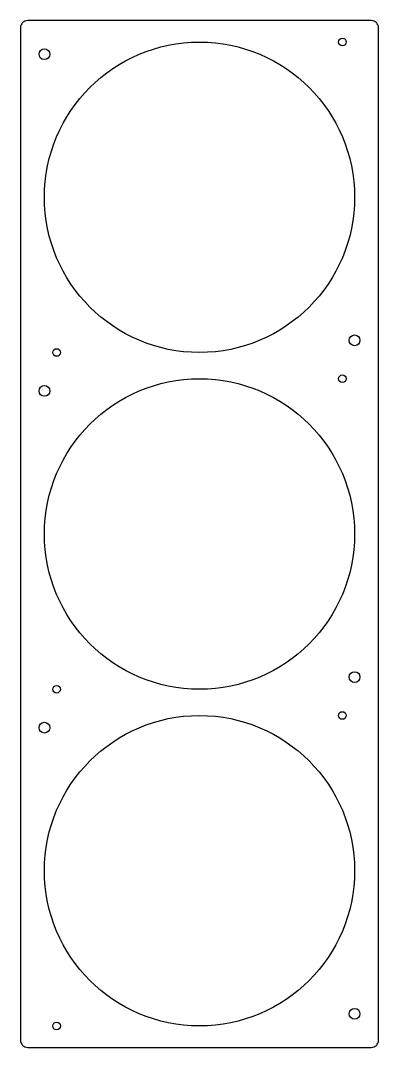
# Model space of a CAD drawing. Extents: x -75 to 75, y -215 to 215.
import ezdxf

# ---------------------------------------------------------------- set-up
doc = ezdxf.new("R2010")
doc.units = 0
doc.layers.get('0').update_dxf_attribs({"linetype": 'CONTINUOUS'})

msp = doc.modelspace()

# ---------------------------------------------------------------- linework, layer by layer
msp.add_lwpolyline([(72, -215, 0.414214), (75, -212), (75, 212, 0.414214), (72, 215), (-72, 215, 0.414214), (-75, 212), (-75, -212, 0.414214), (-72, -215)], format="xyb", close=True)
for centre, radius in [((59.9, 206), 1.6), ((-65, 200.9), 2.25), ((0, 141), 65), ((65, 81.1), 2.25), ((-59.9, 76), 1.6), ((0, 0), 65), ((59.9, 65), 1.6), ((-65, 59.9), 2.25), ((65, -59.9), 2.25), ((-59.9, -65), 1.6), ((0, -141), 65), ((59.9, -76), 1.6), ((-65, -81.1), 2.25), ((65, -200.9), 2.25), ((-59.9, -206), 1.6)]:
    msp.add_circle(centre, radius)

doc.saveas('drawing.dxf')
